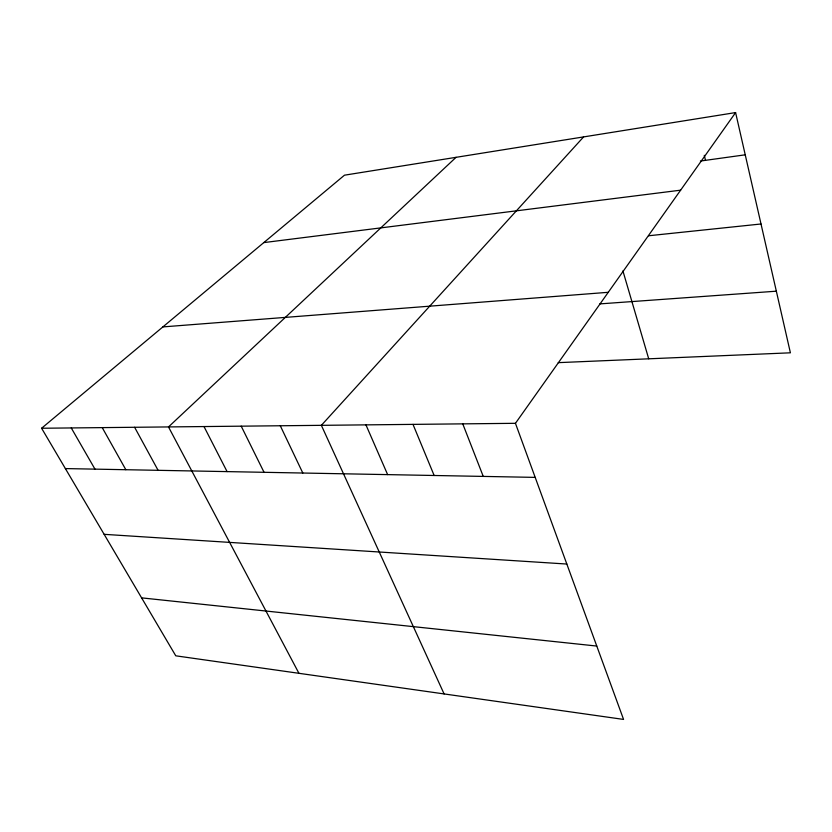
<?xml version="1.0" encoding="UTF-8"?>
<svg xmlns="http://www.w3.org/2000/svg" width="832" height="832" viewBox="0 0 832 832"><rect width="100%" height="100%" fill="white"/><g stroke="black" fill="none" stroke-linecap="round" stroke-linejoin="round"><path stroke-width="1.25" d="M515.445 423.311L623.563 719.42L175.77 655.814L41.6 428.251L515.445 423.311L735.602 112.58L790.4 352.81L558.23 362.648M583.586 136.916L321.37 425.329L444.101 693.93M456.05 157.331L168.501 426.93L298.938 673.306M41.6 428.251L344.479 175.188L735.602 112.58M700.409 161.044L745.233 154.814M263.796 242.601L680.628 190.174M648.523 235.768L761.02 223.985M162.906 326.903L608.265 292.302M599.81 303.898L776.35 291.19M65.374 468.582L535.184 477.381M104.146 534.331L566.831 564.044M141.606 597.865L596.773 646.058M71.261 427.95L94.973 469.134M102.232 427.617L125.84 469.716M134.618 427.284L158.09 470.319M203.996 426.556L227.084 471.609M241.218 426.171L264.046 472.306M280.29 425.766L302.817 473.034M365.945 424.871L387.629 474.614M413.005 424.382L434.148 475.488M462.758 423.862L483.257 476.414M622.918 270.93L648.71 358.81M704.278 155.324L705.505 160.337"/></g></svg>
